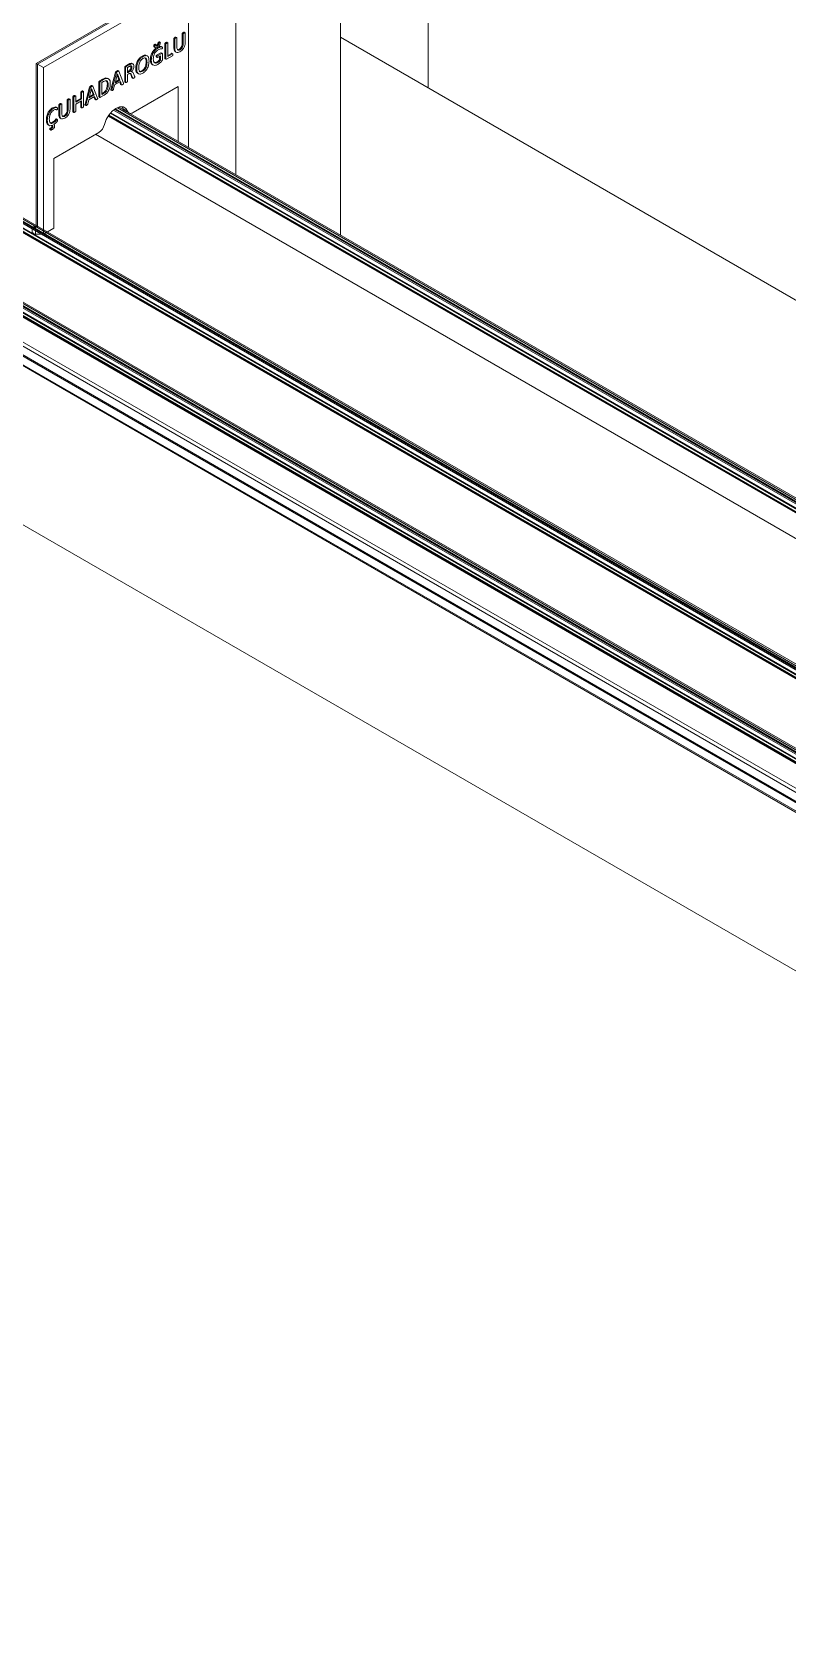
# Model space of a CAD drawing. Header units: millimetres. Extents: x 221 to 2771, y 196 to 840.
# Drawn here: x 1213.1 to 1230.37, y 237.35 to 273.71 of the extents above; entities that cross this region are included whole.
import ezdxf

# ---------------------------------------------------------------- set-up
doc = ezdxf.new("R2010")
doc.units = ezdxf.units.MM

msp = doc.modelspace()

# ---------------------------------------------------------------- linework, layer by layer
at = {"color": 8, "linetype": 'Continuous', "lineweight": 15}
for p, q in [((1217.769, 378.209), (1217.769, 270.441)), ((1220.156, 376.804), (1220.156, 269.063)), ((1222.166, 372.968), (1222.166, 272.427)), ((1158.259, 297.834), (1254.225, 242.434)), ((1158.267, 297.863), (1254.207, 242.477)), ((1158.313, 298.036), (1254.147, 242.712)), ((1158.334, 298.114), (1254.148, 242.802)), ((1158.208, 297.644), (1254.435, 242.094)), ((1158.214, 297.666), (1254.392, 242.143)), ((1157.362, 294.486), (1256.377, 237.35)), ((1173.727, 291.729), (1254.136, 245.31)), ((1254.136, 245.318), (1173.731, 291.734)), ((1173.735, 291.742), (1254.136, 245.328)), ((1173.743, 291.756), (1254.136, 245.346)), ((1173.771, 291.797), (1254.136, 245.404)), ((1173.783, 291.81), (1254.136, 245.424)), ((1173.837, 291.873), (1254.136, 245.518)), ((1173.861, 291.891), (1254.136, 245.549)), ((1173.874, 291.9), (1254.136, 245.566)), ((1173.882, 291.906), (1254.136, 245.577)), ((1173.914, 291.931), (1254.136, 245.62)), ((1173.946, 291.946), (1254.136, 245.654)), ((1172.638, 290.77), (1254.148, 243.716)), ((1172.638, 290.737), (1254.148, 243.683)), ((1172.638, 290.694), (1254.148, 243.64)), ((1172.638, 290.683), (1254.148, 243.628)), ((1172.638, 290.666), (1254.148, 243.612)), ((1172.638, 290.635), (1254.148, 243.58)), ((1172.638, 290.541), (1254.148, 243.486)), ((1172.638, 290.521), (1254.148, 243.466)), ((1172.638, 290.463), (1254.148, 243.409)), ((1172.638, 290.445), (1254.148, 243.39)), ((1254.148, 243.38), (1172.638, 290.434)), ((1172.638, 290.427), (1254.148, 243.372)), ((1216.654, 274.984), (1213.199, 272.991)), ((1216.683, 274.967), (1213.229, 272.973)), ((1216.683, 271.068), (1216.683, 274.967)), ((1216.681, 274.804), (1213.369, 272.893)), ((1216.681, 271.628), (1216.681, 274.804)), ((1216.024, 273.465), (1216.003, 273.477)), ((1216.038, 273.47), (1216.017, 273.482)), ((1216.187, 273.453), (1216.166, 273.465)), ((1216.209, 273.461), (1216.188, 273.473)), ((1216.21, 273.457), (1216.21, 273.146)), ((1216.351, 273.338), (1216.351, 273.562)), ((1216.372, 273.55), (1216.351, 273.562)), ((1216.372, 273.326), (1216.372, 273.55)), ((1216.395, 273.573), (1216.374, 273.585)), ((1216.417, 273.58), (1216.396, 273.593)), ((1216.418, 273.577), (1216.418, 273.36)), ((1216.54, 273.452), (1216.54, 273.671)), ((1216.561, 273.659), (1216.54, 273.671)), ((1216.561, 273.44), (1216.54, 273.452)), ((1216.561, 273.44), (1216.561, 273.659)), ((1216.584, 273.682), (1216.563, 273.694)), ((1216.606, 273.689), (1216.585, 273.702)), ((1216.607, 273.686), (1216.607, 273.466)), ((1220.156, 273.587), (1248.484, 257.234)), ((1215.644, 273.144), (1215.623, 273.156)), ((1215.744, 273.159), (1215.718, 273.174)), ((1215.91, 273.392), (1215.889, 273.404)), ((1215.903, 273.362), (1215.929, 273.347)), ((1215.926, 273.408), (1215.905, 273.42)), ((1215.942, 273.414), (1215.921, 273.427)), ((1215.966, 273.141), (1215.945, 273.153)), ((1215.946, 273.397), (1215.954, 273.401)), ((1215.948, 273.138), (1215.969, 273.126)), ((1215.953, 273.176), (1216.05, 273.232)), ((1215.974, 273.164), (1215.953, 273.176)), ((1215.975, 273.389), (1215.954, 273.401)), ((1215.987, 273.342), (1215.966, 273.354)), ((1216.04, 273.165), (1215.973, 273.126)), ((1215.974, 273.164), (1216.071, 273.22)), ((1216.019, 273.071), (1216.019, 273.153)), ((1216.04, 273.058), (1216.04, 273.165)), ((1216.071, 273.22), (1216.05, 273.232)), ((1216.082, 273.361), (1216.056, 273.376)), ((1216.082, 273.221), (1216.061, 273.233)), ((1216.086, 273.209), (1216.086, 273.072)), ((1216.143, 273.108), (1216.143, 273.442)), ((1216.164, 273.43), (1216.143, 273.442)), ((1216.164, 273.096), (1216.143, 273.108)), ((1216.147, 273.096), (1216.168, 273.084)), ((1216.164, 273.096), (1216.164, 273.43)), ((1216.317, 273.165), (1216.18, 273.086)), ((1216.21, 273.17), (1216.297, 273.22)), ((1216.21, 273.146), (1216.318, 273.208)), ((1216.318, 273.208), (1216.297, 273.22)), ((1216.322, 273.208), (1216.301, 273.22)), ((1216.372, 273.326), (1216.351, 273.338)), ((1216.379, 273.258), (1216.405, 273.243)), ((1216.49, 273.302), (1216.469, 273.314)), ((1213.199, 272.991), (1213.199, 269.264)), ((1213.229, 272.973), (1213.229, 269.247)), ((1213.229, 272.973), (1213.369, 272.893)), ((1213.369, 272.893), (1213.369, 269.087)), ((1214.908, 272.395), (1215.014, 272.79)), ((1214.929, 272.383), (1215.034, 272.777)), ((1215.06, 272.754), (1215.006, 272.541)), ((1215.034, 272.777), (1215.014, 272.79)), ((1215.061, 272.803), (1215.041, 272.815)), ((1215.094, 272.617), (1215.053, 272.728)), ((1215.115, 272.605), (1215.06, 272.754)), ((1215.06, 272.754), (1215.06, 272.754)), ((1215.088, 272.813), (1215.067, 272.825)), ((1215.09, 272.809), (1215.196, 272.536)), ((1215.225, 272.568), (1215.225, 272.902)), ((1215.246, 272.89), (1215.225, 272.902)), ((1215.24, 272.93), (1215.307, 272.968)), ((1215.261, 272.918), (1215.24, 272.93)), ((1215.246, 272.556), (1215.246, 272.89)), ((1215.261, 272.918), (1215.327, 272.956)), ((1215.324, 272.917), (1215.292, 272.898)), ((1215.292, 272.898), (1215.292, 272.776)), ((1215.292, 272.8), (1215.309, 272.81)), ((1215.292, 272.776), (1215.33, 272.798)), ((1215.319, 272.754), (1215.292, 272.739)), ((1215.292, 272.739), (1215.292, 272.582)), ((1215.327, 272.956), (1215.307, 272.968)), ((1215.33, 272.798), (1215.309, 272.81)), ((1215.361, 272.974), (1215.34, 272.986)), ((1215.39, 272.666), (1215.361, 272.735)), ((1215.382, 272.723), (1215.361, 272.735)), ((1215.389, 272.893), (1215.368, 272.905)), ((1215.398, 272.796), (1215.372, 272.811)), ((1215.411, 272.654), (1215.382, 272.723)), ((1215.417, 272.974), (1215.391, 272.989)), ((1215.423, 272.759), (1215.451, 272.695)), ((1215.5, 272.872), (1215.479, 272.885)), ((1215.516, 272.764), (1215.542, 272.749)), ((1215.639, 272.811), (1215.619, 272.823)), ((1215.735, 273.011), (1215.714, 273.023)), ((1215.832, 273.063), (1215.811, 273.075)), ((1215.851, 272.965), (1215.878, 272.95)), ((1215.985, 273.011), (1215.964, 273.023)), ((1216.04, 273.058), (1216.019, 273.071)), ((1214.263, 272.342), (1214.242, 272.354)), ((1214.284, 272.35), (1214.263, 272.362)), ((1214.317, 272.054), (1214.423, 272.449)), ((1214.338, 272.042), (1214.444, 272.437)), ((1214.469, 272.413), (1214.415, 272.2)), ((1214.444, 272.437), (1214.423, 272.449)), ((1214.471, 272.462), (1214.45, 272.474)), ((1214.504, 272.276), (1214.463, 272.387)), ((1214.525, 272.264), (1214.469, 272.413)), ((1214.469, 272.413), (1214.469, 272.413)), ((1214.497, 272.472), (1214.476, 272.484)), ((1214.499, 272.468), (1214.605, 272.195)), ((1214.634, 272.237), (1214.634, 272.561)), ((1214.655, 272.549), (1214.634, 272.561)), ((1214.65, 272.589), (1214.72, 272.63)), ((1214.67, 272.577), (1214.65, 272.589)), ((1214.655, 272.225), (1214.655, 272.549)), ((1214.67, 272.577), (1214.741, 272.618)), ((1214.741, 272.575), (1214.701, 272.552)), ((1214.701, 272.552), (1214.701, 272.275)), ((1214.741, 272.618), (1214.72, 272.63)), ((1214.849, 272.502), (1214.828, 272.514)), ((1214.858, 272.637), (1214.831, 272.652)), ((1214.907, 272.379), (1214.928, 272.367)), ((1214.929, 272.383), (1214.908, 272.395)), ((1214.995, 272.498), (1214.969, 272.397)), ((1215.126, 272.574), (1214.995, 272.498)), ((1215.006, 272.541), (1215.115, 272.605)), ((1215.013, 272.57), (1215.094, 272.617)), ((1215.115, 272.605), (1215.094, 272.617)), ((1215.132, 272.514), (1215.113, 272.566)), ((1215.153, 272.502), (1215.126, 272.574)), ((1215.135, 272.511), (1215.132, 272.514)), ((1215.153, 272.502), (1215.132, 272.514)), ((1215.135, 272.511), (1215.156, 272.499)), ((1215.246, 272.556), (1215.225, 272.568)), ((1215.226, 272.564), (1215.247, 272.552)), ((1215.411, 272.654), (1215.39, 272.666)), ((1215.393, 272.661), (1215.414, 272.649)), ((1215.419, 271.866), (1216.448, 272.459)), ((1216.448, 272.459), (1216.448, 271.204)), ((1213.681, 271.975), (1213.655, 271.991)), ((1213.72, 271.82), (1213.72, 272.044)), ((1213.741, 272.032), (1213.72, 272.044)), ((1213.741, 271.808), (1213.741, 272.032)), ((1213.764, 272.054), (1213.743, 272.066)), ((1213.786, 272.062), (1213.765, 272.074)), ((1213.787, 272.058), (1213.787, 271.842)), ((1213.91, 271.934), (1213.91, 272.153)), ((1213.93, 272.141), (1213.91, 272.153)), ((1213.93, 271.922), (1213.93, 272.141)), ((1213.954, 272.163), (1213.933, 272.175)), ((1213.975, 272.171), (1213.954, 272.183)), ((1213.977, 272.168), (1213.977, 271.947)), ((1214.039, 271.883), (1214.039, 272.228)), ((1214.06, 272.216), (1214.039, 272.228)), ((1214.06, 271.871), (1214.06, 272.216)), ((1214.083, 272.238), (1214.062, 272.25)), ((1214.104, 272.246), (1214.083, 272.258)), ((1214.106, 272.243), (1214.106, 272.102)), ((1214.106, 272.126), (1214.219, 272.191)), ((1214.106, 272.102), (1214.24, 272.179)), ((1214.24, 272.137), (1214.106, 272.059)), ((1214.106, 272.059), (1214.106, 271.898)), ((1214.219, 272.191), (1214.219, 272.332)), ((1214.24, 272.32), (1214.219, 272.332)), ((1214.24, 272.179), (1214.219, 272.191)), ((1214.219, 271.987), (1214.219, 272.124)), ((1214.24, 272.179), (1214.24, 272.32)), ((1214.24, 271.975), (1214.24, 272.137)), ((1214.286, 272.346), (1214.286, 272.002)), ((1214.338, 272.042), (1214.317, 272.054)), ((1214.317, 272.038), (1214.338, 272.026)), ((1214.405, 272.157), (1214.379, 272.056)), ((1214.535, 272.233), (1214.405, 272.157)), ((1214.415, 272.2), (1214.525, 272.264)), ((1214.422, 272.229), (1214.504, 272.276)), ((1214.525, 272.264), (1214.504, 272.276)), ((1214.542, 272.173), (1214.522, 272.225)), ((1214.562, 272.161), (1214.535, 272.233)), ((1214.544, 272.17), (1214.542, 272.173)), ((1214.562, 272.161), (1214.542, 272.173)), ((1214.544, 272.17), (1214.565, 272.158)), ((1214.655, 272.225), (1214.634, 272.237)), ((1214.638, 272.225), (1214.659, 272.213)), ((1214.737, 272.253), (1214.67, 272.215)), ((1214.701, 272.299), (1214.721, 272.311)), ((1214.701, 272.275), (1214.742, 272.299)), ((1214.742, 272.299), (1214.721, 272.311)), ((1215.163, 271.998), (1215.183, 271.957)), ((1213.455, 271.689), (1213.434, 271.701)), ((1213.596, 271.962), (1213.575, 271.974)), ((1213.596, 271.632), (1213.575, 271.644)), ((1213.679, 271.712), (1213.659, 271.724)), ((1213.683, 271.713), (1213.662, 271.725)), ((1213.741, 271.808), (1213.72, 271.82)), ((1213.748, 271.74), (1213.774, 271.724)), ((1213.859, 271.784), (1213.838, 271.796)), ((1213.93, 271.922), (1213.91, 271.934)), ((1214.06, 271.871), (1214.039, 271.883)), ((1214.04, 271.88), (1214.061, 271.867)), ((1214.24, 271.975), (1214.219, 271.987)), ((1214.22, 271.984), (1214.241, 271.971)), ((1214.849, 271.783), (1252.54, 250.025)), ((1252.54, 250.033), (1214.853, 271.789)), ((1214.857, 271.797), (1252.54, 250.043)), ((1214.866, 271.81), (1252.54, 250.061)), ((1214.899, 271.849), (1252.54, 250.119)), ((1214.911, 271.862), (1252.54, 250.139)), ((1214.972, 271.92), (1252.54, 250.233)), ((1214.996, 271.938), (1252.54, 250.264)), ((1215.008, 271.948), (1252.54, 250.281)), ((1215.017, 271.954), (1252.54, 250.292)), ((1215.058, 271.973), (1252.54, 250.335)), ((1215.092, 271.987), (1252.54, 250.369)), ((1215.183, 271.957), (1215.288, 271.897)), ((1215.216, 271.916), (1215.321, 271.856)), ((1213.473, 271.585), (1213.499, 271.57)), ((1213.512, 271.481), (1213.538, 271.466)), ((1213.534, 271.479), (1213.513, 271.491)), ((1213.519, 271.51), (1213.547, 271.527)), ((1213.54, 271.498), (1213.519, 271.51)), ((1213.54, 271.498), (1213.568, 271.515)), ((1213.568, 271.515), (1213.547, 271.527)), ((1213.559, 271.566), (1213.556, 271.572)), ((1213.58, 271.554), (1213.559, 271.566)), ((1213.584, 271.538), (1213.563, 271.55)), ((1213.58, 271.554), (1213.57, 271.575)), ((1213.602, 270.817), (1214.63, 271.41)), ((1213.607, 271.596), (1213.613, 271.582)), ((1214.56, 271.37), (1252.54, 249.444)), ((1213.602, 269.222), (1213.602, 270.817)), ((1213.112, 269.126), (1213.112, 269.263)), ((1213.184, 269.247), (1213.184, 269.086)), ((1213.184, 269.247), (1213.229, 269.247)), ((1213.369, 269.087), (1213.184, 269.086)), ((1213.199, 269.271), (1213.198, 269.27)), ((1213.369, 269.087), (1213.602, 269.222))]:
    msp.add_line(p, q, dxfattribs=at)
at = {"color": 8, "linetype": 'Continuous', "lineweight": 15, "flags": 128}
for points in [[(1214.762, 271.594), (1214.802, 271.704), (1214.864, 271.808), (1214.94, 271.896), (1215.025, 271.96), (1215.109, 271.994), (1215.186, 271.994), (1215.247, 271.961), (1215.288, 271.897)], [(1215.288, 271.897), (1215.297, 271.879), (1215.308, 271.865), (1215.322, 271.855), (1215.339, 271.849), (1215.357, 271.847), (1215.377, 271.849), (1215.398, 271.855), (1215.419, 271.866)], [(1213.199, 269.264), (1213.199, 269.262), (1213.202, 269.258), (1213.206, 269.253), (1213.213, 269.25), (1213.221, 269.248), (1213.229, 269.247)]]:
    msp.add_lwpolyline(points, dxfattribs=at)
at = {"color": 8, "linetype": 'Continuous', "lineweight": 15}
for centre, radius, start, end in [((1215.256, 271.982), 0.0768, 198.4964, 238.6546), ((1214.463, 271.669), 0.308, 302.8949, 345.7895), ((1213.179, 269.39), 0.143, 242.0164, 271.7343), ((1213.177, 269.311), 0.0455, 242.6134, 297.3866), ((1213.183, 269.144), 0.058, 270.1968, 270.9241)]:
    msp.add_arc(centre, radius, start, end, dxfattribs=at)
msp.add_ellipse((1213.229, 272.974), major_axis=(0.0296, -0.0171), ratio=0.000231, start_param=1.553476, end_param=3.141459, dxfattribs=at)
for points, knots in [([(1215.954, 273.401), (1215.957, 273.403), (1215.963, 273.407), (1215.972, 273.416), (1215.979, 273.427), (1215.985, 273.443), (1215.985, 273.454), (1215.987, 273.464), (1215.99, 273.468), (1215.995, 273.472), (1216, 273.475), (1216.003, 273.477)], [0, 0, 0, 0, 0.125153, 0.250026, 0.374997, 0.499856, 0.749759, 0.781105, 0.812311, 0.874694, 1, 1, 1, 1]), ([(1216.04, 273.466), (1216.039, 273.455), (1216.037, 273.432), (1216.02, 273.396), (1215.997, 273.371), (1215.982, 273.361), (1215.975, 273.356)], [0, 0, 0, 0, 0.280245, 0.558746, 0.779046, 1, 1, 1, 1]), ([(1215.975, 273.389), (1215.978, 273.391), (1215.984, 273.395), (1215.993, 273.404), (1216, 273.415), (1216.006, 273.431), (1216.006, 273.442), (1216.008, 273.452), (1216.011, 273.456), (1216.016, 273.46), (1216.021, 273.463), (1216.024, 273.465)], [0, 0, 0, 0, 0.125153, 0.250026, 0.374997, 0.499856, 0.749759, 0.781105, 0.812311, 0.874694, 1, 1, 1, 1]), ([(1216.003, 273.477), (1216.006, 273.478), (1216.01, 273.481), (1216.016, 273.483), (1216.017, 273.482), (1216.017, 273.482)], [0, 0, 0, 0, 0.639861, 0.959341, 1, 1, 1, 1]), ([(1216.024, 273.465), (1216.027, 273.466), (1216.032, 273.469), (1216.037, 273.471), (1216.039, 273.469), (1216.04, 273.467), (1216.04, 273.466)], [0, 0, 0, 0, 0.500255, 0.750029, 0.873071, 1, 1, 1, 1]), ([(1216.143, 273.442), (1216.143, 273.444), (1216.144, 273.446), (1216.145, 273.449), (1216.148, 273.452), (1216.155, 273.458), (1216.162, 273.462), (1216.166, 273.465)], [0, 0, 0, 0, 0.12422, 0.186923, 0.249612, 0.499733, 1, 1, 1, 1]), ([(1216.164, 273.43), (1216.164, 273.432), (1216.165, 273.434), (1216.166, 273.437), (1216.169, 273.44), (1216.176, 273.446), (1216.183, 273.45), (1216.187, 273.453)], [0, 0, 0, 0, 0.12422, 0.186923, 0.249612, 0.499733, 1, 1, 1, 1]), ([(1216.166, 273.465), (1216.171, 273.467), (1216.177, 273.471), (1216.184, 273.473), (1216.187, 273.473), (1216.188, 273.473), (1216.188, 273.473)], [0, 0, 0, 0, 0.596703, 0.895103, 0.969721, 1, 1, 1, 1]), ([(1216.187, 273.453), (1216.192, 273.455), (1216.198, 273.458), (1216.205, 273.461), (1216.208, 273.461), (1216.21, 273.46), (1216.21, 273.458), (1216.21, 273.457)], [0, 0, 0, 0, 0.500347, 0.750563, 0.813131, 0.875822, 1, 1, 1, 1]), ([(1216.351, 273.562), (1216.351, 273.564), (1216.351, 273.566), (1216.353, 273.569), (1216.356, 273.572), (1216.363, 273.578), (1216.37, 273.582), (1216.374, 273.585)], [0, 0, 0, 0, 0.124323, 0.186906, 0.249666, 0.499686, 1, 1, 1, 1]), ([(1216.372, 273.55), (1216.372, 273.552), (1216.372, 273.554), (1216.374, 273.556), (1216.377, 273.56), (1216.384, 273.566), (1216.391, 273.57), (1216.395, 273.573)], [0, 0, 0, 0, 0.124323, 0.186906, 0.249666, 0.499686, 1, 1, 1, 1]), ([(1216.374, 273.585), (1216.379, 273.587), (1216.385, 273.591), (1216.392, 273.593), (1216.395, 273.593), (1216.395, 273.593), (1216.396, 273.592)], [0, 0, 0, 0, 0.597217, 0.895751, 0.970341, 1, 1, 1, 1]), ([(1216.395, 273.573), (1216.4, 273.575), (1216.406, 273.578), (1216.413, 273.581), (1216.416, 273.581), (1216.418, 273.58), (1216.418, 273.578), (1216.418, 273.577)], [0, 0, 0, 0, 0.500418, 0.750564, 0.813065, 0.875868, 1, 1, 1, 1]), ([(1216.469, 273.314), (1216.481, 273.322), (1216.504, 273.338), (1216.537, 273.393), (1216.539, 273.43), (1216.54, 273.452)], [0, 0, 0, 0, 0.280842, 0.5600096, 1, 1, 1, 1]), ([(1216.607, 273.466), (1216.606, 273.444), (1216.603, 273.401), (1216.572, 273.333), (1216.53, 273.285), (1216.501, 273.267), (1216.487, 273.258)], [0, 0, 0, 0, 0.2802905, 0.558977, 0.7791231, 1, 1, 1, 1]), ([(1216.54, 273.671), (1216.54, 273.673), (1216.541, 273.675), (1216.542, 273.678), (1216.545, 273.681), (1216.552, 273.687), (1216.559, 273.691), (1216.563, 273.694)], [0, 0, 0, 0, 0.124269, 0.186848, 0.249602, 0.499715, 1, 1, 1, 1]), ([(1216.561, 273.659), (1216.561, 273.661), (1216.562, 273.663), (1216.563, 273.666), (1216.566, 273.669), (1216.573, 273.675), (1216.58, 273.679), (1216.584, 273.682)], [0, 0, 0, 0, 0.124269, 0.186848, 0.249602, 0.499715, 1, 1, 1, 1]), ([(1216.563, 273.694), (1216.568, 273.696), (1216.574, 273.699), (1216.582, 273.703), (1216.584, 273.702), (1216.585, 273.701)], [0, 0, 0, 0, 0.592295, 0.888289, 1, 1, 1, 1]), ([(1216.584, 273.682), (1216.589, 273.684), (1216.595, 273.687), (1216.603, 273.69), (1216.606, 273.69), (1216.607, 273.688), (1216.607, 273.687), (1216.607, 273.686)], [0, 0, 0, 0, 0.500372, 0.750428, 0.874704, 0.937226, 1, 1, 1, 1]), ([(1215.479, 272.885), (1215.48, 272.912), (1215.483, 272.967), (1215.515, 273.054), (1215.568, 273.12), (1215.605, 273.144), (1215.623, 273.156)], [0, 0, 0, 0, 0.280838, 0.559695, 0.779454, 1, 1, 1, 1]), ([(1215.5, 272.872), (1215.501, 272.9), (1215.504, 272.955), (1215.536, 273.041), (1215.589, 273.108), (1215.626, 273.132), (1215.644, 273.144)], [0, 0, 0, 0, 0.280838, 0.559695, 0.779454, 1, 1, 1, 1]), ([(1215.641, 273.1), (1215.63, 273.093), (1215.608, 273.078), (1215.579, 273.041), (1215.55, 272.979), (1215.547, 272.934), (1215.546, 272.902)], [0, 0, 0, 0, 0.1872, 0.373877, 0.560788, 1, 1, 1, 1]), ([(1215.623, 273.156), (1215.646, 273.169), (1215.683, 273.189), (1215.708, 273.172), (1215.717, 273.166)], [0, 0, 0, 0, 0.631839, 1, 1, 1, 1]), ([(1215.735, 273.011), (1215.734, 273.03), (1215.733, 273.067), (1215.716, 273.109), (1215.68, 273.12), (1215.654, 273.107), (1215.641, 273.1)], [0, 0, 0, 0, 0.281342, 0.560757, 0.779811, 1, 1, 1, 1]), ([(1215.644, 273.144), (1215.666, 273.155), (1215.711, 273.177), (1215.761, 273.154), (1215.779, 273.1), (1215.78, 273.061), (1215.781, 273.041)], [0, 0, 0, 0, 0.280116, 0.557979, 0.77864, 1, 1, 1, 1]), ([(1215.714, 273.023), (1215.713, 273.041), (1215.711, 273.077), (1215.701, 273.116), (1215.685, 273.119), (1215.683, 273.12)], [0, 0, 0, 0, 0.4630981, 0.9230256, 1, 1, 1, 1]), ([(1215.811, 273.075), (1215.813, 273.104), (1215.817, 273.161), (1215.856, 273.249), (1215.91, 273.317), (1215.947, 273.342), (1215.966, 273.354)], [0, 0, 0, 0, 0.280315, 0.559412, 0.779539, 1, 1, 1, 1]), ([(1215.832, 273.063), (1215.834, 273.092), (1215.838, 273.149), (1215.877, 273.237), (1215.931, 273.305), (1215.968, 273.33), (1215.987, 273.342)], [0, 0, 0, 0, 0.280315, 0.559412, 0.779539, 1, 1, 1, 1]), ([(1215.987, 273.3), (1215.97, 273.287), (1215.935, 273.262), (1215.898, 273.2), (1215.881, 273.142), (1215.879, 273.109), (1215.878, 273.093)], [0, 0, 0, 0, 0.279339, 0.55824, 0.778936, 1, 1, 1, 1]), ([(1215.878, 273.093), (1215.879, 273.073), (1215.882, 273.035), (1215.906, 272.999), (1215.944, 272.991), (1215.971, 273.004), (1215.985, 273.011)], [0, 0, 0, 0, 0.280622, 0.560021, 0.779772, 1, 1, 1, 1]), ([(1215.889, 273.404), (1215.89, 273.405), (1215.89, 273.407), (1215.891, 273.41), (1215.893, 273.412), (1215.898, 273.416), (1215.902, 273.418), (1215.905, 273.42)], [0, 0, 0, 0, 0.126455, 0.249855, 0.37605, 0.50096, 1, 1, 1, 1]), ([(1215.906, 273.362), (1215.905, 273.362), (1215.897, 273.363), (1215.891, 273.379), (1215.89, 273.396), (1215.889, 273.404)], [0, 0, 0, 0, 0.090776, 0.544483, 1, 1, 1, 1]), ([(1215.905, 273.42), (1215.908, 273.422), (1215.913, 273.425), (1215.918, 273.427), (1215.92, 273.427), (1215.921, 273.427), (1215.921, 273.426)], [0, 0, 0, 0, 0.56765, 0.85107, 0.992348, 1, 1, 1, 1]), ([(1215.91, 273.392), (1215.911, 273.393), (1215.911, 273.395), (1215.912, 273.398), (1215.914, 273.4), (1215.919, 273.404), (1215.923, 273.406), (1215.926, 273.408)], [0, 0, 0, 0, 0.126455, 0.249855, 0.37605, 0.50096, 1, 1, 1, 1]), ([(1215.975, 273.356), (1215.965, 273.352), (1215.946, 273.342), (1215.923, 273.347), (1215.912, 273.367), (1215.911, 273.383), (1215.91, 273.392)], [0, 0, 0, 0, 0.2803987, 0.5592368, 0.7791794, 1, 1, 1, 1]), ([(1215.926, 273.408), (1215.929, 273.41), (1215.933, 273.412), (1215.939, 273.415), (1215.942, 273.415), (1215.944, 273.411), (1215.944, 273.402), (1215.946, 273.394), (1215.95, 273.387), (1215.957, 273.383), (1215.966, 273.384), (1215.972, 273.387), (1215.975, 273.389)], [0, 0, 0, 0, 0.125175, 0.187672, 0.218826, 0.249874, 0.389983, 0.500105, 0.625117, 0.750126, 0.87491, 1, 1, 1, 1]), ([(1215.945, 273.153), (1215.945, 273.157), (1215.945, 273.163), (1215.948, 273.171), (1215.95, 273.175), (1215.952, 273.176), (1215.953, 273.176)], [0, 0, 0, 0, 0.500691, 0.749743, 0.874661, 1, 1, 1, 1]), ([(1215.948, 273.138), (1215.948, 273.138), (1215.947, 273.139), (1215.945, 273.144), (1215.945, 273.149), (1215.945, 273.153)], [0, 0, 0, 0, 0.00947, 0.338197, 1, 1, 1, 1]), ([(1215.966, 273.354), (1215.986, 273.363), (1216.015, 273.376), (1216.047, 273.38), (1216.056, 273.375), (1216.058, 273.374)], [0, 0, 0, 0, 0.603365, 0.905532, 1, 1, 1, 1]), ([(1215.966, 273.141), (1215.966, 273.145), (1215.966, 273.15), (1215.968, 273.158), (1215.971, 273.162), (1215.973, 273.164), (1215.974, 273.164)], [0, 0, 0, 0, 0.500691, 0.749743, 0.874661, 1, 1, 1, 1]), ([(1215.973, 273.126), (1215.972, 273.126), (1215.971, 273.125), (1215.968, 273.126), (1215.966, 273.131), (1215.966, 273.137), (1215.966, 273.141)], [0, 0, 0, 0, 0.124463, 0.25024, 0.499063, 1, 1, 1, 1]), ([(1215.987, 273.342), (1216.007, 273.352), (1216.037, 273.366), (1216.068, 273.367), (1216.085, 273.362), (1216.086, 273.35), (1216.086, 273.344)], [0, 0, 0, 0, 0.5004065, 0.7510121, 0.8755812, 1, 1, 1, 1]), ([(1216.078, 273.32), (1216.071, 273.321), (1216.055, 273.321), (1216.025, 273.318), (1216.001, 273.307), (1215.987, 273.3)], [0, 0, 0, 0, 0.279664, 0.560282, 1, 1, 1, 1]), ([(1216.05, 273.232), (1216.053, 273.234), (1216.057, 273.235), (1216.059, 273.234), (1216.061, 273.233)], [0, 0, 0, 0, 0.60586, 1, 1, 1, 1]), ([(1216.071, 273.22), (1216.074, 273.221), (1216.078, 273.223), (1216.084, 273.221), (1216.085, 273.215), (1216.086, 273.211), (1216.086, 273.209)], [0, 0, 0, 0, 0.279363, 0.558114, 0.779191, 1, 1, 1, 1]), ([(1216.086, 273.344), (1216.086, 273.34), (1216.086, 273.334), (1216.084, 273.327), (1216.081, 273.322), (1216.079, 273.321), (1216.078, 273.32)], [0, 0, 0, 0, 0.500892, 0.750478, 0.875228, 1, 1, 1, 1]), ([(1216.147, 273.097), (1216.147, 273.097), (1216.145, 273.097), (1216.144, 273.102), (1216.143, 273.106), (1216.143, 273.108)], [0, 0, 0, 0, 0.127794, 0.563484, 1, 1, 1, 1]), ([(1216.18, 273.086), (1216.177, 273.085), (1216.172, 273.083), (1216.167, 273.084), (1216.164, 273.09), (1216.164, 273.094), (1216.164, 273.096)], [0, 0, 0, 0, 0.279855, 0.559565, 0.779574, 1, 1, 1, 1]), ([(1216.297, 273.22), (1216.298, 273.22), (1216.299, 273.221), (1216.301, 273.221), (1216.301, 273.22)], [0, 0, 0, 0, 0.55645, 1, 1, 1, 1]), ([(1216.326, 273.191), (1216.326, 273.187), (1216.326, 273.181), (1216.323, 273.172), (1216.32, 273.167), (1216.318, 273.166), (1216.317, 273.165)], [0, 0, 0, 0, 0.5008918, 0.7502133, 0.8747895, 1, 1, 1, 1]), ([(1216.318, 273.208), (1216.319, 273.208), (1216.321, 273.209), (1216.323, 273.208), (1216.326, 273.202), (1216.326, 273.196), (1216.326, 273.191)], [0, 0, 0, 0, 0.124352, 0.249766, 0.499002, 1, 1, 1, 1]), ([(1216.383, 273.26), (1216.38, 273.26), (1216.365, 273.263), (1216.354, 273.294), (1216.352, 273.323), (1216.351, 273.338)], [0, 0, 0, 0, 0.125692, 0.562158, 1, 1, 1, 1]), ([(1216.487, 273.258), (1216.47, 273.249), (1216.435, 273.232), (1216.394, 273.244), (1216.374, 273.28), (1216.373, 273.311), (1216.372, 273.326)], [0, 0, 0, 0, 0.280329, 0.558883, 0.779094, 1, 1, 1, 1]), ([(1216.418, 273.36), (1216.419, 273.347), (1216.42, 273.32), (1216.435, 273.293), (1216.462, 273.288), (1216.48, 273.297), (1216.49, 273.302)], [0, 0, 0, 0, 0.280979, 0.560073, 0.779587, 1, 1, 1, 1]), ([(1216.433, 273.305), (1216.436, 273.304), (1216.446, 273.301), (1216.459, 273.309), (1216.469, 273.314)], [0, 0, 0, 0, 0.262651, 1, 1, 1, 1]), ([(1216.49, 273.302), (1216.502, 273.31), (1216.525, 273.326), (1216.557, 273.381), (1216.56, 273.418), (1216.561, 273.44)], [0, 0, 0, 0, 0.280842, 0.5600096, 1, 1, 1, 1]), ([(1215.014, 272.79), (1215.014, 272.791), (1215.015, 272.794), (1215.019, 272.801), (1215.028, 272.808), (1215.036, 272.812), (1215.041, 272.815)], [0, 0, 0, 0, 0.125098, 0.2497, 0.499265, 1, 1, 1, 1]), ([(1215.034, 272.777), (1215.035, 272.779), (1215.036, 272.782), (1215.04, 272.789), (1215.049, 272.795), (1215.056, 272.8), (1215.061, 272.803)], [0, 0, 0, 0, 0.125098, 0.2497, 0.499265, 1, 1, 1, 1]), ([(1215.041, 272.815), (1215.046, 272.818), (1215.054, 272.822), (1215.063, 272.826), (1215.066, 272.825), (1215.067, 272.825)], [0, 0, 0, 0, 0.593248, 0.888802, 1, 1, 1, 1]), ([(1215.061, 272.803), (1215.067, 272.806), (1215.075, 272.81), (1215.084, 272.814), (1215.089, 272.813), (1215.09, 272.81), (1215.09, 272.809)], [0, 0, 0, 0, 0.500838, 0.750354, 0.874905, 1, 1, 1, 1]), ([(1215.225, 272.902), (1215.225, 272.905), (1215.225, 272.91), (1215.229, 272.919), (1215.235, 272.926), (1215.238, 272.929), (1215.24, 272.93)], [0, 0, 0, 0, 0.28051, 0.55804, 0.779175, 1, 1, 1, 1]), ([(1215.246, 272.89), (1215.246, 272.893), (1215.246, 272.898), (1215.25, 272.907), (1215.256, 272.914), (1215.259, 272.917), (1215.261, 272.918)], [0, 0, 0, 0, 0.28051, 0.55804, 0.779175, 1, 1, 1, 1]), ([(1215.307, 272.968), (1215.313, 272.972), (1215.324, 272.978), (1215.335, 272.983), (1215.34, 272.986)], [0, 0, 0, 0, 0.5599439, 1, 1, 1, 1]), ([(1215.309, 272.81), (1215.317, 272.815), (1215.334, 272.826), (1215.355, 272.853), (1215.367, 272.882), (1215.367, 272.897), (1215.368, 272.905)], [0, 0, 0, 0, 0.2806129, 0.5596646, 0.7793112, 1, 1, 1, 1]), ([(1215.382, 272.723), (1215.376, 272.739), (1215.367, 272.76), (1215.339, 272.764), (1215.326, 272.757), (1215.319, 272.754)], [0, 0, 0, 0, 0.559381, 0.779433, 1, 1, 1, 1]), ([(1215.356, 272.932), (1215.35, 272.93), (1215.34, 272.926), (1215.329, 272.92), (1215.324, 272.917)], [0, 0, 0, 0, 0.55952, 1, 1, 1, 1]), ([(1215.327, 272.956), (1215.334, 272.96), (1215.345, 272.966), (1215.356, 272.971), (1215.361, 272.974)], [0, 0, 0, 0, 0.5599439, 1, 1, 1, 1]), ([(1215.33, 272.798), (1215.338, 272.803), (1215.355, 272.814), (1215.376, 272.841), (1215.387, 272.87), (1215.388, 272.885), (1215.389, 272.893)], [0, 0, 0, 0, 0.2806129, 0.5596646, 0.7793112, 1, 1, 1, 1]), ([(1215.34, 272.986), (1215.351, 272.989), (1215.371, 272.996), (1215.386, 272.989), (1215.392, 272.986)], [0, 0, 0, 0, 0.56408, 1, 1, 1, 1]), ([(1215.389, 272.893), (1215.389, 272.9), (1215.388, 272.914), (1215.381, 272.928), (1215.369, 272.934), (1215.36, 272.932), (1215.356, 272.932)], [0, 0, 0, 0, 0.280348, 0.559852, 0.779722, 1, 1, 1, 1]), ([(1215.361, 272.974), (1215.372, 272.977), (1215.394, 272.984), (1215.419, 272.976), (1215.433, 272.954), (1215.434, 272.934), (1215.435, 272.924)], [0, 0, 0, 0, 0.280615, 0.559781, 0.779581, 1, 1, 1, 1]), ([(1215.368, 272.905), (1215.368, 272.913), (1215.368, 272.923), (1215.364, 272.93), (1215.362, 272.932)], [0, 0, 0, 0, 0.674768, 1, 1, 1, 1]), ([(1215.435, 272.924), (1215.434, 272.913), (1215.433, 272.889), (1215.414, 272.843), (1215.391, 272.817), (1215.377, 272.801)], [0, 0, 0, 0, 0.280683, 0.560599, 1, 1, 1, 1]), ([(1215.377, 272.801), (1215.383, 272.801), (1215.396, 272.799), (1215.411, 272.784), (1215.418, 272.768), (1215.423, 272.759)], [0, 0, 0, 0, 0.27927, 0.559349, 1, 1, 1, 1]), ([(1215.522, 272.769), (1215.514, 272.772), (1215.479, 272.784), (1215.479, 272.84), (1215.479, 272.885)], [0, 0, 0, 0, 0.2093792, 1, 1, 1, 1]), ([(1215.637, 272.767), (1215.615, 272.756), (1215.569, 272.734), (1215.505, 272.765), (1215.502, 272.832), (1215.5, 272.872)], [0, 0, 0, 0, 0.281158, 0.559867, 1, 1, 1, 1]), ([(1215.546, 272.902), (1215.547, 272.867), (1215.549, 272.824), (1215.577, 272.798), (1215.602, 272.793), (1215.624, 272.804), (1215.639, 272.811)], [0, 0, 0, 0, 0.498638, 0.624263, 0.749922, 1, 1, 1, 1]), ([(1215.555, 272.813), (1215.555, 272.813), (1215.56, 272.808), (1215.581, 272.806), (1215.604, 272.816), (1215.619, 272.823)], [0, 0, 0, 0, 0.037993, 0.359722, 1, 1, 1, 1]), ([(1215.619, 272.823), (1215.63, 272.831), (1215.652, 272.845), (1215.682, 272.883), (1215.71, 272.946), (1215.713, 272.991), (1215.714, 273.023)], [0, 0, 0, 0, 0.187226, 0.373873, 0.560704, 1, 1, 1, 1]), ([(1215.781, 273.041), (1215.78, 273.013), (1215.777, 272.958), (1215.745, 272.871), (1215.692, 272.803), (1215.656, 272.779), (1215.637, 272.767)], [0, 0, 0, 0, 0.280877, 0.559835, 0.779489, 1, 1, 1, 1]), ([(1215.639, 272.811), (1215.651, 272.818), (1215.673, 272.833), (1215.703, 272.871), (1215.731, 272.934), (1215.733, 272.979), (1215.735, 273.011)], [0, 0, 0, 0, 0.187226, 0.373873, 0.560704, 1, 1, 1, 1]), ([(1215.856, 272.968), (1215.851, 272.97), (1215.831, 272.974), (1215.815, 273.015), (1215.812, 273.055), (1215.811, 273.075)], [0, 0, 0, 0, 0.143916, 0.571441, 1, 1, 1, 1]), ([(1215.985, 272.968), (1215.962, 272.957), (1215.915, 272.935), (1215.862, 272.953), (1215.835, 273.001), (1215.833, 273.042), (1215.832, 273.063)], [0, 0, 0, 0, 0.28012, 0.558798, 0.779132, 1, 1, 1, 1]), ([(1215.891, 273.014), (1215.902, 273.01), (1215.923, 273.003), (1215.95, 273.016), (1215.964, 273.023)], [0, 0, 0, 0, 0.494711, 1, 1, 1, 1]), ([(1215.964, 273.023), (1215.975, 273.03), (1215.994, 273.042), (1216.011, 273.062), (1216.019, 273.071)], [0, 0, 0, 0, 0.559925, 1, 1, 1, 1]), ([(1216.086, 273.072), (1216.086, 273.069), (1216.085, 273.063), (1216.081, 273.05), (1216.065, 273.033), (1216.034, 273.001), (1216.005, 272.981), (1215.985, 272.968)], [0, 0, 0, 0, 0.062631, 0.124905, 0.249495, 0.500091, 1, 1, 1, 1]), ([(1215.985, 273.011), (1215.996, 273.018), (1216.015, 273.03), (1216.032, 273.05), (1216.04, 273.058)], [0, 0, 0, 0, 0.559925, 1, 1, 1, 1]), ([(1214.219, 272.332), (1214.219, 272.333), (1214.219, 272.334), (1214.22, 272.336), (1214.221, 272.338), (1214.224, 272.342), (1214.231, 272.347), (1214.238, 272.351), (1214.242, 272.354)], [0, 0, 0, 0, 0.062426, 0.125105, 0.187732, 0.250224, 0.500179, 1, 1, 1, 1]), ([(1214.242, 272.354), (1214.246, 272.356), (1214.253, 272.36), (1214.26, 272.362), (1214.263, 272.362), (1214.263, 272.362), (1214.263, 272.362)], [0, 0, 0, 0, 0.594477, 0.891598, 0.966068, 1, 1, 1, 1]), ([(1214.423, 272.449), (1214.423, 272.45), (1214.424, 272.454), (1214.428, 272.46), (1214.437, 272.467), (1214.445, 272.471), (1214.45, 272.474)], [0, 0, 0, 0, 0.1250395, 0.2496501, 0.4992314, 1, 1, 1, 1]), ([(1214.444, 272.437), (1214.444, 272.438), (1214.445, 272.441), (1214.449, 272.448), (1214.458, 272.454), (1214.466, 272.459), (1214.471, 272.462)], [0, 0, 0, 0, 0.1250395, 0.2496501, 0.4992314, 1, 1, 1, 1]), ([(1214.45, 272.474), (1214.455, 272.477), (1214.463, 272.481), (1214.472, 272.485), (1214.475, 272.484), (1214.476, 272.484)], [0, 0, 0, 0, 0.593176, 0.888695, 1, 1, 1, 1]), ([(1214.471, 272.462), (1214.476, 272.465), (1214.484, 272.469), (1214.493, 272.473), (1214.498, 272.472), (1214.499, 272.469), (1214.499, 272.468)], [0, 0, 0, 0, 0.500838, 0.750354, 0.874905, 1, 1, 1, 1]), ([(1214.634, 272.561), (1214.634, 272.564), (1214.634, 272.569), (1214.638, 272.578), (1214.644, 272.585), (1214.648, 272.588), (1214.65, 272.589)], [0, 0, 0, 0, 0.28034, 0.557933, 0.779198, 1, 1, 1, 1]), ([(1214.655, 272.549), (1214.655, 272.551), (1214.655, 272.557), (1214.659, 272.566), (1214.665, 272.573), (1214.669, 272.576), (1214.67, 272.577)], [0, 0, 0, 0, 0.28034, 0.557933, 0.779198, 1, 1, 1, 1]), ([(1214.72, 272.63), (1214.744, 272.643), (1214.786, 272.666), (1214.818, 272.652), (1214.832, 272.646)], [0, 0, 0, 0, 0.559807, 1, 1, 1, 1]), ([(1214.721, 272.311), (1214.739, 272.322), (1214.774, 272.344), (1214.824, 272.426), (1214.826, 272.481), (1214.828, 272.514)], [0, 0, 0, 0, 0.2814818, 0.5597851, 1, 1, 1, 1]), ([(1214.895, 272.531), (1214.894, 272.502), (1214.891, 272.444), (1214.852, 272.353), (1214.794, 272.289), (1214.756, 272.265), (1214.737, 272.253)], [0, 0, 0, 0, 0.2807682, 0.5589682, 0.7789452, 1, 1, 1, 1]), ([(1214.741, 272.618), (1214.764, 272.63), (1214.811, 272.653), (1214.866, 272.64), (1214.892, 272.592), (1214.894, 272.551), (1214.895, 272.531)], [0, 0, 0, 0, 0.280543, 0.558946, 0.779123, 1, 1, 1, 1]), ([(1214.849, 272.502), (1214.848, 272.521), (1214.846, 272.559), (1214.821, 272.594), (1214.782, 272.597), (1214.755, 272.582), (1214.741, 272.575)], [0, 0, 0, 0, 0.280837, 0.55947, 0.779183, 1, 1, 1, 1]), ([(1214.742, 272.299), (1214.76, 272.31), (1214.795, 272.332), (1214.845, 272.414), (1214.847, 272.469), (1214.849, 272.502)], [0, 0, 0, 0, 0.2814818, 0.5597851, 1, 1, 1, 1]), ([(1214.828, 272.514), (1214.827, 272.534), (1214.826, 272.571), (1214.806, 272.591), (1214.796, 272.6)], [0, 0, 0, 0, 0.519985, 1, 1, 1, 1]), ([(1214.907, 272.379), (1214.907, 272.379), (1214.906, 272.38), (1214.906, 272.386), (1214.907, 272.391), (1214.908, 272.395)], [0, 0, 0, 0, 0.126735, 0.417291, 1, 1, 1, 1]), ([(1214.946, 272.374), (1214.941, 272.37), (1214.935, 272.367), (1214.928, 272.367), (1214.927, 272.368), (1214.927, 272.374), (1214.928, 272.379), (1214.929, 272.383)], [0, 0, 0, 0, 0.499462, 0.562095, 0.624805, 0.749641, 1, 1, 1, 1]), ([(1214.969, 272.397), (1214.969, 272.396), (1214.968, 272.393), (1214.965, 272.387), (1214.957, 272.38), (1214.951, 272.376), (1214.946, 272.374)], [0, 0, 0, 0, 0.125317, 0.250127, 0.499005, 1, 1, 1, 1]), ([(1215.178, 272.507), (1215.173, 272.504), (1215.166, 272.5), (1215.156, 272.497), (1215.154, 272.5), (1215.153, 272.502)], [0, 0, 0, 0, 0.56185, 0.781076, 1, 1, 1, 1]), ([(1215.196, 272.536), (1215.197, 272.534), (1215.198, 272.531), (1215.198, 272.526), (1215.197, 272.523), (1215.196, 272.521), (1215.19, 272.513), (1215.183, 272.51), (1215.178, 272.507)], [0, 0, 0, 0, 0.249606, 0.312741, 0.375268, 0.438094, 0.5009, 1, 1, 1, 1]), ([(1215.226, 272.564), (1215.226, 272.564), (1215.225, 272.565), (1215.225, 272.566), (1215.225, 272.568)], [0, 0, 0, 0, 0.202323, 1, 1, 1, 1]), ([(1215.269, 272.56), (1215.264, 272.558), (1215.258, 272.554), (1215.251, 272.551), (1215.248, 272.552), (1215.246, 272.553), (1215.246, 272.554), (1215.246, 272.556)], [0, 0, 0, 0, 0.500291, 0.750439, 0.813325, 0.875781, 1, 1, 1, 1]), ([(1215.292, 272.582), (1215.292, 272.582), (1215.292, 272.58), (1215.291, 272.577), (1215.288, 272.573), (1215.28, 272.567), (1215.273, 272.563), (1215.269, 272.56)], [0, 0, 0, 0, 0.062642, 0.125203, 0.249625, 0.499667, 1, 1, 1, 1]), ([(1215.393, 272.661), (1215.393, 272.661), (1215.391, 272.661), (1215.391, 272.664), (1215.39, 272.666)], [0, 0, 0, 0, 0.1179889, 1, 1, 1, 1]), ([(1215.434, 272.655), (1215.429, 272.652), (1215.422, 272.648), (1215.413, 272.648), (1215.412, 272.652), (1215.411, 272.654)], [0, 0, 0, 0, 0.561095, 0.779616, 1, 1, 1, 1]), ([(1215.456, 272.677), (1215.456, 272.676), (1215.456, 272.674), (1215.455, 272.671), (1215.452, 272.667), (1215.445, 272.662), (1215.438, 272.658), (1215.434, 272.655)], [0, 0, 0, 0, 0.124472, 0.187042, 0.249846, 0.499575, 1, 1, 1, 1]), ([(1215.451, 272.695), (1215.452, 272.692), (1215.455, 272.686), (1215.456, 272.68), (1215.456, 272.677)], [0, 0, 0, 0, 0.56083, 1, 1, 1, 1]), ([(1213.575, 271.974), (1213.593, 271.982), (1213.621, 271.993), (1213.649, 271.995), (1213.656, 271.989), (1213.657, 271.988)], [0, 0, 0, 0, 0.638675, 0.959015, 1, 1, 1, 1]), ([(1213.72, 272.044), (1213.72, 272.045), (1213.721, 272.047), (1213.722, 272.05), (1213.725, 272.054), (1213.732, 272.059), (1213.739, 272.064), (1213.743, 272.066)], [0, 0, 0, 0, 0.124266, 0.186843, 0.249595, 0.49974, 1, 1, 1, 1]), ([(1213.741, 272.032), (1213.741, 272.033), (1213.742, 272.035), (1213.743, 272.038), (1213.746, 272.042), (1213.753, 272.047), (1213.76, 272.051), (1213.764, 272.054)], [0, 0, 0, 0, 0.124266, 0.186843, 0.249595, 0.49974, 1, 1, 1, 1]), ([(1213.743, 272.066), (1213.748, 272.069), (1213.754, 272.072), (1213.761, 272.075), (1213.764, 272.075), (1213.765, 272.074), (1213.765, 272.074)], [0, 0, 0, 0, 0.597315, 0.895898, 0.970337, 1, 1, 1, 1]), ([(1213.764, 272.054), (1213.769, 272.057), (1213.775, 272.06), (1213.782, 272.063), (1213.785, 272.062), (1213.787, 272.061), (1213.787, 272.06), (1213.787, 272.058)], [0, 0, 0, 0, 0.500433, 0.750586, 0.812951, 0.875865, 1, 1, 1, 1]), ([(1213.91, 272.153), (1213.91, 272.155), (1213.91, 272.157), (1213.912, 272.159), (1213.915, 272.163), (1213.922, 272.169), (1213.928, 272.173), (1213.933, 272.175)], [0, 0, 0, 0, 0.1242884, 0.186876, 0.2496398, 0.4996394, 1, 1, 1, 1]), ([(1213.93, 272.141), (1213.931, 272.142), (1213.931, 272.145), (1213.932, 272.147), (1213.935, 272.151), (1213.943, 272.157), (1213.949, 272.161), (1213.954, 272.163)], [0, 0, 0, 0, 0.1242884, 0.186876, 0.2496398, 0.4996394, 1, 1, 1, 1]), ([(1213.933, 272.175), (1213.937, 272.178), (1213.943, 272.181), (1213.951, 272.184), (1213.953, 272.183), (1213.954, 272.183)], [0, 0, 0, 0, 0.592295, 0.888289, 1, 1, 1, 1]), ([(1213.954, 272.163), (1213.958, 272.166), (1213.965, 272.169), (1213.972, 272.172), (1213.975, 272.171), (1213.976, 272.17), (1213.977, 272.168), (1213.977, 272.168)], [0, 0, 0, 0, 0.500348, 0.750391, 0.874661, 0.937252, 1, 1, 1, 1]), ([(1214.039, 272.228), (1214.039, 272.229), (1214.039, 272.231), (1214.041, 272.234), (1214.044, 272.237), (1214.051, 272.243), (1214.057, 272.247), (1214.062, 272.25)], [0, 0, 0, 0, 0.124219, 0.186923, 0.249611, 0.499578, 1, 1, 1, 1]), ([(1214.06, 272.216), (1214.06, 272.217), (1214.06, 272.219), (1214.062, 272.222), (1214.065, 272.225), (1214.072, 272.231), (1214.078, 272.235), (1214.083, 272.238)], [0, 0, 0, 0, 0.124219, 0.186923, 0.249611, 0.499578, 1, 1, 1, 1]), ([(1214.062, 272.25), (1214.066, 272.252), (1214.073, 272.256), (1214.08, 272.258), (1214.083, 272.259), (1214.083, 272.258), (1214.083, 272.258)], [0, 0, 0, 0, 0.593656, 0.89057, 0.96456, 1, 1, 1, 1]), ([(1214.083, 272.238), (1214.087, 272.24), (1214.094, 272.244), (1214.101, 272.246), (1214.104, 272.246), (1214.105, 272.245), (1214.106, 272.244), (1214.106, 272.243)], [0, 0, 0, 0, 0.5006234, 0.7510079, 0.8134023, 0.876196, 1, 1, 1, 1]), ([(1214.24, 272.32), (1214.24, 272.32), (1214.24, 272.322), (1214.241, 272.324), (1214.242, 272.326), (1214.245, 272.329), (1214.252, 272.335), (1214.258, 272.339), (1214.263, 272.342)], [0, 0, 0, 0, 0.062426, 0.125105, 0.187732, 0.250224, 0.500179, 1, 1, 1, 1]), ([(1214.263, 272.342), (1214.267, 272.344), (1214.274, 272.348), (1214.281, 272.35), (1214.284, 272.35), (1214.285, 272.349), (1214.286, 272.347), (1214.286, 272.346)], [0, 0, 0, 0, 0.500392, 0.750488, 0.813172, 0.875784, 1, 1, 1, 1]), ([(1214.286, 272.002), (1214.286, 272), (1214.285, 271.998), (1214.284, 271.995), (1214.281, 271.992), (1214.274, 271.986), (1214.267, 271.982), (1214.263, 271.979)], [0, 0, 0, 0, 0.124179, 0.186769, 0.249712, 0.499656, 1, 1, 1, 1]), ([(1214.317, 272.038), (1214.316, 272.038), (1214.315, 272.039), (1214.315, 272.045), (1214.316, 272.05), (1214.317, 272.054)], [0, 0, 0, 0, 0.126735, 0.417291, 1, 1, 1, 1]), ([(1214.356, 272.033), (1214.35, 272.029), (1214.344, 272.026), (1214.338, 272.026), (1214.336, 272.027), (1214.336, 272.033), (1214.337, 272.038), (1214.338, 272.042)], [0, 0, 0, 0, 0.499462, 0.562095, 0.624805, 0.749641, 1, 1, 1, 1]), ([(1214.379, 272.056), (1214.378, 272.055), (1214.377, 272.052), (1214.374, 272.046), (1214.367, 272.039), (1214.36, 272.035), (1214.356, 272.033)], [0, 0, 0, 0, 0.125317, 0.250127, 0.499005, 1, 1, 1, 1]), ([(1214.587, 272.166), (1214.582, 272.163), (1214.575, 272.16), (1214.565, 272.156), (1214.563, 272.159), (1214.562, 272.161)], [0, 0, 0, 0, 0.56185, 0.781076, 1, 1, 1, 1]), ([(1214.605, 272.195), (1214.606, 272.193), (1214.607, 272.19), (1214.607, 272.185), (1214.607, 272.182), (1214.605, 272.18), (1214.599, 272.172), (1214.592, 272.169), (1214.587, 272.166)], [0, 0, 0, 0, 0.249602, 0.3127363, 0.3752623, 0.4380879, 0.5007825, 1, 1, 1, 1]), ([(1214.638, 272.226), (1214.638, 272.226), (1214.636, 272.226), (1214.634, 272.231), (1214.634, 272.235), (1214.634, 272.237)], [0, 0, 0, 0, 0.129996, 0.56461, 1, 1, 1, 1]), ([(1214.67, 272.215), (1214.668, 272.214), (1214.663, 272.212), (1214.658, 272.213), (1214.655, 272.219), (1214.655, 272.223), (1214.655, 272.225)], [0, 0, 0, 0, 0.279816, 0.559511, 0.779559, 1, 1, 1, 1]), ([(1213.434, 271.701), (1213.436, 271.729), (1213.439, 271.783), (1213.47, 271.868), (1213.521, 271.937), (1213.557, 271.962), (1213.575, 271.974)], [0, 0, 0, 0, 0.280716, 0.560114, 0.779829, 1, 1, 1, 1]), ([(1213.478, 271.588), (1213.469, 271.593), (1213.437, 271.611), (1213.435, 271.664), (1213.434, 271.701)], [0, 0, 0, 0, 0.2843758, 1, 1, 1, 1]), ([(1213.455, 271.689), (1213.457, 271.716), (1213.46, 271.771), (1213.491, 271.856), (1213.541, 271.925), (1213.578, 271.95), (1213.596, 271.962)], [0, 0, 0, 0, 0.280716, 0.560114, 0.779829, 1, 1, 1, 1]), ([(1213.57, 271.575), (1213.551, 271.569), (1213.511, 271.556), (1213.462, 271.596), (1213.458, 271.654), (1213.455, 271.689)], [0, 0, 0, 0, 0.2801341, 0.5598488, 1, 1, 1, 1]), ([(1213.595, 271.919), (1213.584, 271.912), (1213.562, 271.897), (1213.534, 271.858), (1213.506, 271.796), (1213.503, 271.75), (1213.501, 271.719)], [0, 0, 0, 0, 0.186933, 0.373592, 0.560708, 1, 1, 1, 1]), ([(1213.501, 271.719), (1213.502, 271.7), (1213.504, 271.663), (1213.522, 271.624), (1213.557, 271.613), (1213.583, 271.626), (1213.596, 271.632)], [0, 0, 0, 0, 0.281114, 0.56066, 0.779977, 1, 1, 1, 1]), ([(1213.513, 271.637), (1213.521, 271.633), (1213.538, 271.625), (1213.562, 271.637), (1213.575, 271.644)], [0, 0, 0, 0, 0.443856, 1, 1, 1, 1]), ([(1213.575, 271.644), (1213.592, 271.656), (1213.615, 271.672), (1213.641, 271.704), (1213.653, 271.717), (1213.659, 271.724)], [0, 0, 0, 0, 0.559507, 0.780701, 1, 1, 1, 1]), ([(1213.678, 271.93), (1213.671, 271.931), (1213.657, 271.933), (1213.631, 271.936), (1213.609, 271.926), (1213.595, 271.919)], [0, 0, 0, 0, 0.27919, 0.560441, 1, 1, 1, 1]), ([(1213.596, 271.962), (1213.615, 271.97), (1213.643, 271.983), (1213.672, 271.981), (1213.686, 271.972), (1213.686, 271.961), (1213.686, 271.955)], [0, 0, 0, 0, 0.499775, 0.750446, 0.874733, 1, 1, 1, 1]), ([(1213.596, 271.632), (1213.613, 271.644), (1213.636, 271.66), (1213.662, 271.692), (1213.674, 271.705), (1213.679, 271.712)], [0, 0, 0, 0, 0.559507, 0.780701, 1, 1, 1, 1]), ([(1213.686, 271.694), (1213.686, 271.689), (1213.686, 271.679), (1213.675, 271.657), (1213.648, 271.628), (1213.624, 271.609), (1213.607, 271.596)], [0, 0, 0, 0, 0.125348, 0.248089, 0.499062, 1, 1, 1, 1]), ([(1213.659, 271.724), (1213.659, 271.725), (1213.661, 271.725), (1213.662, 271.725), (1213.662, 271.725)], [0, 0, 0, 0, 0.7267194, 1, 1, 1, 1]), ([(1213.686, 271.955), (1213.686, 271.951), (1213.685, 271.945), (1213.684, 271.936), (1213.681, 271.932), (1213.679, 271.93), (1213.678, 271.93)], [0, 0, 0, 0, 0.500458, 0.750546, 0.875359, 1, 1, 1, 1]), ([(1213.679, 271.712), (1213.68, 271.712), (1213.682, 271.713), (1213.683, 271.712), (1213.685, 271.71), (1213.686, 271.704), (1213.686, 271.698), (1213.686, 271.694)], [0, 0, 0, 0, 0.124416, 0.187064, 0.249552, 0.499367, 1, 1, 1, 1]), ([(1213.752, 271.741), (1213.749, 271.742), (1213.734, 271.745), (1213.723, 271.775), (1213.721, 271.805), (1213.72, 271.82)], [0, 0, 0, 0, 0.125693, 0.562161, 1, 1, 1, 1]), ([(1213.856, 271.739), (1213.839, 271.731), (1213.804, 271.714), (1213.763, 271.725), (1213.744, 271.762), (1213.742, 271.793), (1213.741, 271.808)], [0, 0, 0, 0, 0.28033, 0.558885, 0.779097, 1, 1, 1, 1]), ([(1213.787, 271.842), (1213.788, 271.828), (1213.789, 271.802), (1213.804, 271.775), (1213.831, 271.77), (1213.85, 271.779), (1213.859, 271.784)], [0, 0, 0, 0, 0.280985, 0.560069, 0.779615, 1, 1, 1, 1]), ([(1213.802, 271.787), (1213.805, 271.786), (1213.815, 271.783), (1213.828, 271.79), (1213.838, 271.796)], [0, 0, 0, 0, 0.262747, 1, 1, 1, 1]), ([(1213.838, 271.796), (1213.85, 271.804), (1213.874, 271.82), (1213.906, 271.875), (1213.908, 271.911), (1213.91, 271.934)], [0, 0, 0, 0, 0.280866, 0.560024, 1, 1, 1, 1]), ([(1213.977, 271.947), (1213.975, 271.926), (1213.972, 271.882), (1213.942, 271.815), (1213.899, 271.767), (1213.871, 271.749), (1213.856, 271.739)], [0, 0, 0, 0, 0.280284, 0.55898, 0.779104, 1, 1, 1, 1]), ([(1213.859, 271.784), (1213.871, 271.792), (1213.894, 271.808), (1213.927, 271.863), (1213.929, 271.899), (1213.93, 271.922)], [0, 0, 0, 0, 0.280866, 0.560024, 1, 1, 1, 1]), ([(1214.04, 271.88), (1214.04, 271.88), (1214.039, 271.88), (1214.039, 271.882), (1214.039, 271.883)], [0, 0, 0, 0, 0.202323, 1, 1, 1, 1]), ([(1214.083, 271.875), (1214.078, 271.873), (1214.072, 271.87), (1214.065, 271.867), (1214.062, 271.867), (1214.06, 271.868), (1214.06, 271.87), (1214.06, 271.871)], [0, 0, 0, 0, 0.500415, 0.750405, 0.813299, 0.875764, 1, 1, 1, 1]), ([(1214.106, 271.898), (1214.106, 271.896), (1214.105, 271.894), (1214.104, 271.891), (1214.101, 271.888), (1214.094, 271.882), (1214.087, 271.878), (1214.083, 271.875)], [0, 0, 0, 0, 0.124239, 0.186741, 0.249458, 0.499652, 1, 1, 1, 1]), ([(1214.22, 271.984), (1214.22, 271.984), (1214.219, 271.984), (1214.219, 271.986), (1214.219, 271.987)], [0, 0, 0, 0, 0.199139, 1, 1, 1, 1]), ([(1214.263, 271.979), (1214.258, 271.977), (1214.252, 271.973), (1214.245, 271.971), (1214.242, 271.971), (1214.24, 271.972), (1214.24, 271.974), (1214.24, 271.975)], [0, 0, 0, 0, 0.500264, 0.750428, 0.813248, 0.875866, 1, 1, 1, 1]), ([(1213.515, 271.48), (1213.514, 271.481), (1213.512, 271.484), (1213.512, 271.488), (1213.513, 271.491)], [0, 0, 0, 0, 0.451536, 1, 1, 1, 1]), ([(1213.513, 271.491), (1213.513, 271.494), (1213.513, 271.498), (1213.514, 271.504), (1213.515, 271.507), (1213.517, 271.509), (1213.518, 271.51), (1213.519, 271.51)], [0, 0, 0, 0, 0.498714, 0.62355, 0.749926, 0.873224, 1, 1, 1, 1]), ([(1213.574, 271.481), (1213.566, 271.477), (1213.554, 271.472), (1213.537, 271.464), (1213.533, 271.471), (1213.533, 271.476), (1213.534, 271.479)], [0, 0, 0, 0, 0.502067, 0.751757, 0.874356, 1, 1, 1, 1]), ([(1213.534, 271.479), (1213.534, 271.482), (1213.534, 271.486), (1213.535, 271.492), (1213.536, 271.494), (1213.538, 271.497), (1213.539, 271.498), (1213.54, 271.498)], [0, 0, 0, 0, 0.498714, 0.62355, 0.749926, 0.873224, 1, 1, 1, 1]), ([(1213.547, 271.527), (1213.55, 271.528), (1213.554, 271.531), (1213.559, 271.536), (1213.563, 271.544), (1213.563, 271.548), (1213.563, 271.55)], [0, 0, 0, 0, 0.281018, 0.560301, 0.779616, 1, 1, 1, 1]), ([(1213.563, 271.55), (1213.563, 271.553), (1213.562, 271.559), (1213.56, 271.564), (1213.559, 271.566)], [0, 0, 0, 0, 0.559217, 1, 1, 1, 1]), ([(1213.568, 271.515), (1213.57, 271.516), (1213.575, 271.519), (1213.58, 271.524), (1213.584, 271.532), (1213.584, 271.536), (1213.584, 271.538)], [0, 0, 0, 0, 0.281018, 0.560301, 0.779616, 1, 1, 1, 1]), ([(1213.621, 271.552), (1213.62, 271.544), (1213.619, 271.528), (1213.601, 271.499), (1213.584, 271.487), (1213.574, 271.481)], [0, 0, 0, 0, 0.280231, 0.559866, 1, 1, 1, 1]), ([(1213.584, 271.538), (1213.584, 271.541), (1213.583, 271.547), (1213.581, 271.552), (1213.58, 271.554)], [0, 0, 0, 0, 0.559217, 1, 1, 1, 1]), ([(1213.613, 271.582), (1213.615, 271.577), (1213.62, 271.568), (1213.621, 271.557), (1213.621, 271.552)], [0, 0, 0, 0, 0.560493, 1, 1, 1, 1]), ([(1213.183, 269.086), (1213.176, 269.086), (1213.16, 269.088), (1213.135, 269.103), (1213.12, 269.117), (1213.112, 269.126), (1213.112, 269.126)], [0, 0, 0, 0, 0.232827, 0.579614, 0.992607, 1, 1, 1, 1])]:
    msp.add_open_spline(points, degree=3, knots=knots, dxfattribs=at)

doc.saveas('drawing.dxf')
